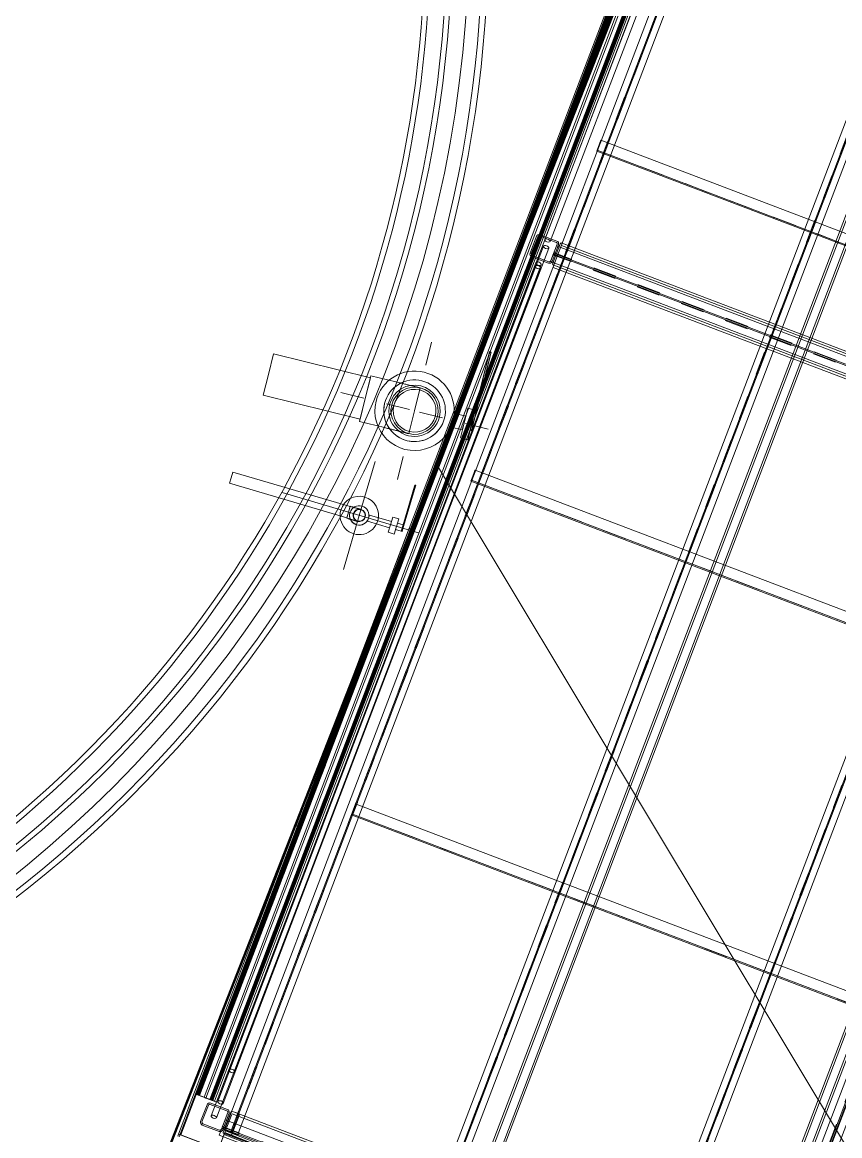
# Model space of a CAD drawing. Header units: metres. Extents: x -207 to 292, y -187 to 169.
# Drawn here: x -86.899 to -83.43, y -24.115 to -19.391 of the extents above; entities that cross this region are included whole.
import ezdxf

# ---------------------------------------------------------------- set-up
doc = ezdxf.new("R2010")
doc.units = ezdxf.units.M
for name, pattern in [('Dash', [0.006, 0.003, -0.003]), ('Elevado', [0.003969, 0.002381, -0.001587]), ('Oculto', [0.007144, 0.004763, -0.002381])]:
    doc.linetypes.add(name, pattern=pattern)
for name, color, linetype, lineweight in [('A-GLAZ', 7, 'Continuous', 9), ('A-ROOF', 7, 'Continuous', 9), ('edificios', 7, 'Continuous', 50), ('EQUIPOS PIS', 7, 'Continuous', 9), ('I-WALL', 7, 'Continuous', 9), ('P-SANR-FIXT', 7, 'Continuous', 9), ('P-SANR-FIXT-HDLN', 7, 'Dash', 9), ('S-BEAM', 7, 'Continuous', 9), ('S-COLS', 7, 'Continuous', 9)]:
    doc.layers.add(name, color=color, linetype=linetype, lineweight=lineweight)
doc.layers.add('PR10-ARQ-PL-001-Emplazamiento-C-1_dwg', color=7, linetype='Continuous', lineweight=9, true_color=0x767676)

# ---------------------------------------------------------------- blocks, each defined once
blk = doc.blocks.new('M_Tuberia Alimentación-01 - M_Tuberia Alimentación-01-2165010-PLANTA EMPLAZAMIENTO ACTUALIZADO')
at = {"layer": 'P-SANR-FIXT'}
for p, q in [((0.2154, 0.1), (0.1059, 0.1)), ((0.2154, 0), (0.2154, 0.1)), ((-0.2162, 0.0647), (-0.2485, 0.0647)), ((-0.2485, 0), (-0.2485, 0.0647)), ((-0.2162, 0.0647), (-0.2162, 0)), ((0.6388, 0.09), (0.2154, 0.09)), ((0.2154, 0), (0.2154, 0.09)), ((0.6388, 0.09), (0.6388, 0)), ((-0.2485, 0.025), (-0.2551, 0.025)), ((-0.2551, 0.025), (-0.2551, -0.0118)), ((-0.2551, 0.0196), (-0.2551, -0.2959)), ((-0.2485, 0.0196), (-0.2551, 0.0196)), ((-0.2485, -0.0118), (-0.2485, 0.025)), ((-0.2485, -0.2959), (-0.2485, 0.0196)), ((-0.2485, -0.0647), (-0.2485, 0)), ((-0.1681, 0.0296), (-0.2162, 0.0296)), ((-0.2162, 0), (-0.2162, 0.0296)), ((-0.2162, 0), (-0.2162, -0.0647)), ((-0.2162, -0.0296), (-0.2162, 0)), ((-0.1681, 0.0296), (-0.1681, 0)), ((-0.1681, 0), (-0.1681, -0.0296)), ((0.2154, -0.1), (0.2154, 0)), ((0.2154, -0.09), (0.2154, 0)), ((0.6388, 0), (0.6388, -0.09)), ((-0.2551, -0.3169), (-0.2551, -0.0118)), ((-0.2485, -0.0118), (-0.2551, -0.0118)), ((-0.2485, -0.0118), (-0.2485, -0.3169)), ((-0.2162, -0.0296), (-0.1681, -0.0296)), ((-0.2485, -0.0647), (-0.2162, -0.0647)), ((0.2154, -0.09), (0.6388, -0.09)), ((0.1059, -0.1), (0.2154, -0.1)), ((-0.2551, -0.2959), (-0.2551, -0.3201)), ((-0.2551, -0.3169), (-0.2485, -0.3169)), ((-0.2551, -0.3201), (-0.2485, -0.3201)), ((-0.2485, -0.3201), (-0.2485, -0.2959))]:
    blk.add_line(p, q, dxfattribs=at)
at = {"layer": 'P-SANR-FIXT', "flags": 128}
for points in [[(0.1059, 0.1), (0.1017, 0.1), (0.0974, 0.1), (0.0932, 0.1), (0.089, 0.1), (0.0849, 0.1), (0.0807, 0.1), (0.0766, 0.1), (0.0726, 0.1), (0.0686, 0.1), (0.0647, 0.1), (0.0608, 0.1), (0.057, 0.1), (0.0533, 0.1), (0.0496, 0.1), (0.0461, 0.1), (0.0427, 0.1), (0.0393, 0.1), (0.0361, 0.1), (0.0329, 0.1), (0.0299, 0.1), (0.027, 0.1), (0.0243, 0.1), (0.0216, 0.1), (0.0191, 0.1), (0.0168, 0.1), (0.0146, 0.1), (0.0125, 0.1), (0.0106, 0.1), (0.0088, 0.1), (0.0072, 0.1), (0.0057, 0.1), (0.0044, 0.1), (0.0033, 0.1), (0.0023, 0.1), (0.0015, 0.1), (0.0009, 0.1), (0.0004, 0.1), (0.0001, 0.1), (0, 0.1)], [(0, -0.1), (0.0001, -0.1), (0.0003, -0.1), (0.0008, -0.1), (0.0014, -0.1), (0.0021, -0.1), (0.003, -0.1), (0.0041, -0.1), (0.0054, -0.1), (0.0068, -0.1), (0.0084, -0.1), (0.0101, -0.1), (0.012, -0.1), (0.014, -0.1), (0.0162, -0.1), (0.0185, -0.1), (0.021, -0.1), (0.0236, -0.1), (0.0263, -0.1), (0.0291, -0.1), (0.0321, -0.1), (0.0352, -0.1), (0.0384, -0.1), (0.0417, -0.1), (0.0452, -0.1), (0.0487, -0.1), (0.0523, -0.1), (0.056, -0.1), (0.0598, -0.1), (0.0636, -0.1), (0.0675, -0.1), (0.0715, -0.1), (0.0755, -0.1), (0.0796, -0.1), (0.0837, -0.1), (0.0879, -0.1), (0.0921, -0.1), (0.0963, -0.1), (0.1005, -0.1), (0.1047, -0.1), (0.1059, -0.1)]]:
    blk.add_lwpolyline(points, dxfattribs=at)
at = {"layer": 'P-SANR-FIXT'}
for radius, start, end in [(0.1685, 360, 180), (0.1685, 360, 180), (0.1685, 360, 180), (0.1685, 360, 180), (0.1685, 360, 180), (0.1685, 360, 180), (0.1308, 0, 180), (0.1308, 360, 180), (0.1308, 360, 180), (0.1308, 360, 180), (0.109, 360, 180), (0.109, 360, 180), (0.109, 360, 180), (0.109, 360, 180), (0.1, 0, 180), (0.091, 0, 180), (0.091, 0, 180), (0.091, 0, 180), (0.091, 0, 180), (0.1685, 180, 360), (0.1685, 180, 360), (0.1685, 180, 360), (0.1685, 180, 360), (0.1685, 180, 360), (0.1685, 180, 360), (0.1308, 180, 0), (0.1308, 180, 360), (0.1308, 180, 360), (0.1308, 180, 360), (0.109, 180, 360), (0.109, 180, 360), (0.109, 180, 360), (0.109, 180, 360), (0.091, 180, 0), (0.091, 180, 0), (0.091, 180, 0), (0.091, 180, 0), (0.1, 180, 360)]:
    blk.add_arc((0, 0), radius, start, end, dxfattribs=at)
at = {"layer": 'P-SANR-FIXT-HDLN'}
for p, q in [((0, 0), (0, 0.301)), ((-0.3222, 0), (0, 0)), ((0.3222, 0), (0, 0)), ((0, 0), (0, -0.301))]:
    blk.add_line(p, q, dxfattribs=at)
blk = doc.blocks.new('M_Tuberia Alimentación-02 - M_Tuberia Alimentación-02-2167664-PLANTA EMPLAZAMIENTO ACTUALIZADO')
at = {"layer": 'P-SANR-FIXT'}
for p, q in [((0, 0), (0, 0.239)), ((-0.2622, 0), (0.3415, 0)), ((-0.1897, 0.0139), (-0.1934, 0.0139)), ((-0.1934, 0.0139), (-0.1934, 0)), ((-0.1934, 0.0065), (-0.1934, -0.1828)), ((-0.1897, 0.0065), (-0.1934, 0.0065)), ((-0.1897, 0), (-0.1897, 0.0139)), ((-0.165, 0.0139), (-0.1897, 0.0139)), ((-0.1897, 0.0139), (-0.1897, 0)), ((-0.1897, -0.1828), (-0.1897, 0.0065)), ((-0.1897, 0), (-0.1897, -0.0139)), ((-0.1384, 0.0338), (-0.165, 0.0338)), ((-0.165, 0), (-0.165, 0.0338)), ((-0.165, 0), (-0.165, 0.0139)), ((-0.165, -0.0139), (-0.165, 0)), ((-0.165, -0.0338), (-0.165, 0)), ((-0.1384, 0), (-0.1384, 0.0338)), ((-0.0411, 0.0139), (-0.1384, 0.0139)), ((-0.1384, 0), (-0.1384, 0.0139)), ((-0.1384, -0.0338), (-0.1384, 0)), ((-0.1384, -0.0139), (-0.1384, 0)), ((-0.0411, 0), (-0.0411, 0.0139)), ((-0.0411, -0.0139), (-0.0411, 0)), ((0, 0), (0, -0.239)), ((0.0474, 0.0264), (0.0421, 0.0264)), ((0.0474, 0), (0.0474, 0.0264)), ((0.5661, 0.025), (0.0474, 0.025)), ((0.0474, 0), (0.0474, 0.025)), ((0.0474, -0.0264), (0.0474, 0)), ((0.0474, -0.025), (0.0474, 0)), ((0.5661, 0), (0.5661, 0.025)), ((0.5661, -0.025), (0.5661, 0)), ((-0.1934, -0.186), (-0.1934, 0)), ((-0.1897, 0), (-0.1934, 0)), ((-0.1897, 0), (-0.1897, -0.186)), ((-0.1897, -0.0139), (-0.165, -0.0139)), ((-0.165, -0.0338), (-0.1384, -0.0338)), ((-0.1384, -0.0139), (-0.0411, -0.0139)), ((0.0421, -0.0264), (0.0474, -0.0264)), ((0.0474, -0.025), (0.5661, -0.025)), ((-0.1934, -0.1828), (-0.1934, -0.1905)), ((-0.1897, -0.1828), (-0.1934, -0.1828)), ((-0.1934, -0.186), (-0.1934, -0.1905)), ((-0.1897, -0.1905), (-0.1897, -0.1828)), ((-0.1897, -0.1905), (-0.1897, -0.186)), ((-0.1934, -0.1905), (-0.1897, -0.1905))]:
    blk.add_line(p, q, dxfattribs=at)
at = {"layer": 'P-SANR-FIXT', "flags": 128}
for points in [[(0.0421, 0.0264), (0.0405, 0.0264), (0.0388, 0.0264), (0.0371, 0.0264), (0.0354, 0.0264), (0.0338, 0.0264), (0.0321, 0.0264), (0.0305, 0.0264), (0.0289, 0.0264), (0.0273, 0.0264), (0.0257, 0.0264), (0.0242, 0.0264), (0.0227, 0.0264), (0.0212, 0.0264), (0.0198, 0.0264), (0.0183, 0.0264), (0.017, 0.0264), (0.0156, 0.0264), (0.0144, 0.0264), (0.0131, 0.0264), (0.0119, 0.0264), (0.0108, 0.0264), (0.0097, 0.0264), (0.0086, 0.0264), (0.0076, 0.0264), (0.0067, 0.0264), (0.0058, 0.0264), (0.005, 0.0264), (0.0042, 0.0264), (0.0035, 0.0264), (0.0029, 0.0264), (0.0023, 0.0264), (0.0018, 0.0264), (0.0013, 0.0264), (0.0009, 0.0264), (0.0006, 0.0264), (0.0004, 0.0264), (0.0002, 0.0264), (0.0001, 0.0264), (0, 0.0264)], [(0, -0.0264), (0, -0.0264), (0.0001, -0.0264), (0.0003, -0.0264), (0.0005, -0.0264), (0.0008, -0.0264), (0.0012, -0.0264), (0.0016, -0.0264), (0.0021, -0.0264), (0.0027, -0.0264), (0.0033, -0.0264), (0.004, -0.0264), (0.0048, -0.0264), (0.0056, -0.0264), (0.0064, -0.0264), (0.0074, -0.0264), (0.0083, -0.0264), (0.0094, -0.0264), (0.0105, -0.0264), (0.0116, -0.0264), (0.0128, -0.0264), (0.014, -0.0264), (0.0153, -0.0264), (0.0166, -0.0264), (0.018, -0.0264), (0.0194, -0.0264), (0.0208, -0.0264), (0.0223, -0.0264), (0.0238, -0.0264), (0.0253, -0.0264), (0.0269, -0.0264), (0.0285, -0.0264), (0.0301, -0.0264), (0.0317, -0.0264), (0.0333, -0.0264), (0.035, -0.0264), (0.0366, -0.0264), (0.0383, -0.0264), (0.04, -0.0264), (0.0417, -0.0264), (0.0421, -0.0264)]]:
    blk.add_lwpolyline(points, dxfattribs=at)
at = {"layer": 'P-SANR-FIXT'}
for radius, start, end in [(0.0814, 360, 180), (0.0814, 360, 180), (0.0814, 360, 180), (0.0814, 360, 180), (0.0814, 180, 360), (0.0814, 180, 360), (0.0814, 180, 360), (0.0814, 180, 360), (0.0411, 0, 180), (0.0411, 360, 180), (0.0411, 360, 180), (0.0411, 360, 180), (0.0411, 360, 180), (0.0411, 360, 180), (0.0411, 180, 0), (0.0411, 180, 360), (0.0411, 180, 360), (0.0411, 180, 360), (0.0411, 180, 360), (0.0411, 180, 360), (0.0264, 0, 180), (0.025, 0, 180), (0.025, 360, 180), (0.025, 180, 0), (0.025, 180, 360), (0.0264, 180, 360)]:
    blk.add_arc((0, 0), radius, start, end, dxfattribs=at)
blk = doc.blocks.new('M_Estanque-Terraza - M_Estanque-Terraza-2331352-PLANTA EMPLAZAMIENTO ACTUALIZADO')
at = {"layer": 'P-SANR-FIXT'}
for radius, start, end in [(4.9059, 180, 0), (4.8832, 180, 0), (5.1516, 223.8638, 0), (5.1516, 223.8638, 0), (5.1266, 223.8805, 0), (5.1266, 223.8805, 0), (4.9983, 223.9693, 0), (4.9755, 223.9856, 360)]:
    blk.add_arc((0, 0), radius, start, end, dxfattribs=at)
blk = doc.blocks.new('YADRAN_LASQUEMAS_ARQ_MO_002_TERRAZAS_rvt-1-PLANTA EMPLAZAMIENTO ACTUALIZADO')
at = {"layer": 'P-SANR-FIXT', "lineweight": 9}
for name, p, rotation in [('M_Estanque-Terraza - M_Estanque-Terraza-2331352-PLANTA EMPLAZAMIENTO ACTUALIZADO', (-90.0742, -19.0274), 78.04737687388051), ('M_Tuberia Alimentación-01 - M_Tuberia Alimentación-01-2165010-PLANTA EMPLAZAMIENTO ACTUALIZADO', (-85.2342, -21.0392), 166.0755877124458), ('M_Tuberia Alimentación-02 - M_Tuberia Alimentación-02-2167664-PLANTA EMPLAZAMIENTO ACTUALIZADO', (-85.4687, -21.4832), 163.5593125030789)]:
    blk.add_blockref(name, p, dxfattribs=dict(at, rotation=rotation))
blk = doc.blocks.new('FCA_N_Columna de acero - 100 x 100 mm-2088436-PLANTA EMPLAZAMIENTO ACTUALIZADO')
at = {"layer": 'S-COLS'}
for p, q in [((-0.038, 0.05), (0.038, 0.05)), ((-0.038, 0.05), (0.038, 0.05)), ((-0.05, -0.038), (-0.05, 0.038)), ((-0.05, -0.038), (-0.05, 0.038)), ((-0.044, 0.038), (-0.044, -0.038)), ((-0.044, 0.038), (-0.044, -0.038)), ((0.038, 0.044), (-0.038, 0.044)), ((0.038, 0.044), (-0.038, 0.044)), ((0.044, -0.038), (0.044, 0.038)), ((0.044, -0.038), (0.044, 0.038)), ((0.05, 0.038), (0.05, -0.038)), ((0.05, 0.038), (0.05, -0.038)), ((-0.038, -0.044), (0.038, -0.044)), ((-0.038, -0.044), (0.038, -0.044)), ((0.038, -0.05), (-0.038, -0.05)), ((0.038, -0.05), (-0.038, -0.05))]:
    blk.add_line(p, q, dxfattribs=at)
for centre, radius, start, end in [((-0.038, 0.038), 0.012, 90, 180), ((-0.038, 0.038), 0.012, 90, 180), ((0.038, 0.038), 0.012, 360, 90), ((0.038, 0.038), 0.012, 360, 90), ((-0.038, 0.038), 0.006, 90, 180), ((-0.038, 0.038), 0.006, 90, 180), ((0.038, 0.038), 0.006, 360, 90), ((0.038, 0.038), 0.006, 360, 90), ((-0.038, -0.038), 0.012, 180, 270), ((-0.038, -0.038), 0.012, 180, 270), ((-0.038, -0.038), 0.006, 180, 270), ((-0.038, -0.038), 0.006, 180, 270), ((0.038, -0.038), 0.012, 270, 360), ((0.038, -0.038), 0.006, 270, 360), ((0.038, -0.038), 0.012, 270, 360), ((0.038, -0.038), 0.006, 270, 360)]:
    blk.add_arc(centre, radius, start, end, dxfattribs=at)
blk = doc.blocks.new('MT-T estructural - MT100X6_0-2095929-PLANTA EMPLAZAMIENTO ACTUALIZADO')
at = {"layer": 'S-BEAM'}
for p, q in [((-5.9815, 0.03), (5.9815, 0.03)), ((-5.9815, 0.03), (5.9815, 0.03)), ((5.9815, 0.002), (-5.9815, 0.002)), ((-5.9815, 0.002), (5.9815, 0.002)), ((5.9815, 0.0068), (5.9815, 0.03)), ((5.9815, 0.03), (5.9815, -0.03)), ((5.9815, 0.0068), (5.9815, 0.002)), ((5.9815, -0.002), (5.9815, 0.002)), ((-5.9815, -0.002), (5.9815, -0.002)), ((-5.9815, -0.002), (5.9815, -0.002)), ((5.9815, -0.03), (-5.9815, -0.03)), ((-5.9815, -0.03), (5.9815, -0.03)), ((5.9815, -0.002), (5.9815, -0.0068)), ((5.9815, -0.03), (5.9815, -0.0068))]:
    blk.add_line(p, q, dxfattribs=at)
at = {"layer": 'S-BEAM', "linetype": 'Oculto'}
for p, q in [((5.9815, 0.0025), (-5.9815, 0.0025)), ((5.9815, -0.0025), (-5.9815, -0.0025))]:
    blk.add_line(p, q, dxfattribs=at)
blk = doc.blocks.new('UC-Perfil universal - 120x070x50UC-2123569-PLANTA EMPLAZAMIENTO ACTUALIZADO')
at = {"layer": 'S-BEAM'}
for p, q in [((-2.44, 0.035), (-2.44, -0.035)), ((-2.44, -0.035), (-2.44, 0.035)), ((-2.44, 0.035), (-2.44, 0.0075)), ((-2.44, 0.0075), (-2.44, 0.035)), ((2.439, 0.035), (-2.44, 0.035)), ((-2.44, 0.035), (2.439, 0.035)), ((-2.44, 0.035), (2.439, 0.035)), ((-2.44, 0.035), (2.439, 0.035)), ((-2.44, 0.0025), (-2.44, 0.0075)), ((-2.44, 0.0025), (-2.44, 0.0075)), ((-2.44, 0.0025), (2.439, 0.0025)), ((2.439, -0.0025), (-2.44, -0.0025)), ((-2.44, -0.0075), (-2.44, -0.0025)), ((-2.44, -0.0075), (-2.44, -0.0025)), ((-2.44, -0.035), (-2.44, -0.0075)), ((-2.44, -0.0075), (-2.44, -0.035)), ((-2.44, -0.035), (2.439, -0.035)), ((-2.44, -0.035), (2.439, -0.035)), ((-2.44, -0.035), (2.439, -0.035)), ((-2.44, -0.035), (2.439, -0.035))]:
    blk.add_line(p, q, dxfattribs=at)
at = {"layer": 'S-BEAM', "linetype": 'Oculto'}
for p, q in [((2.439, 0.00495), (-2.44, 0.00495)), ((2.439, -0.00495), (-2.44, -0.00495))]:
    blk.add_line(p, q, dxfattribs=at)
blk = doc.blocks.new('UC-Perfil universal - 120x070x50UC-2123694-PLANTA EMPLAZAMIENTO ACTUALIZADO')
at = {"layer": 'S-BEAM'}
for p, q in [((-2.4455, 0.035), (-2.4455, -0.035)), ((-2.4455, -0.035), (-2.4455, 0.035)), ((-2.4455, 0.035), (-2.4455, 0.0075)), ((-2.4455, 0.0075), (-2.4455, 0.035)), ((2.4365, 0.035), (-2.4455, 0.035)), ((-2.4455, 0.035), (2.4365, 0.035)), ((-2.4455, 0.035), (2.4365, 0.035)), ((-2.4455, 0.035), (2.4365, 0.035)), ((-2.4455, 0.0025), (-2.4455, 0.0075)), ((-2.4455, 0.0025), (-2.4455, 0.0075)), ((-2.4455, 0.0025), (2.4365, 0.0025)), ((2.4365, -0.0025), (-2.4455, -0.0025)), ((-2.4455, -0.0075), (-2.4455, -0.0025)), ((-2.4455, -0.0075), (-2.4455, -0.0025)), ((-2.4455, -0.035), (-2.4455, -0.0075)), ((-2.4455, -0.0075), (-2.4455, -0.035)), ((-2.4455, -0.035), (2.4365, -0.035)), ((-2.4455, -0.035), (2.4365, -0.035)), ((-2.4455, -0.035), (2.4365, -0.035)), ((-2.4455, -0.035), (2.4365, -0.035))]:
    blk.add_line(p, q, dxfattribs=at)
at = {"layer": 'S-BEAM', "linetype": 'Oculto'}
for p, q in [((2.4365, 0.00495), (-2.4455, 0.00495)), ((2.4365, -0.00495), (-2.4455, -0.00495))]:
    blk.add_line(p, q, dxfattribs=at)
blk = doc.blocks.new('L - Perfiles angulares de lados iguales - L 900x500x5-2128647-PLANTA EMPLAZAMIENTO ACTUALIZADO')
at = {"layer": 'S-BEAM'}
for p, q in [((-1.905, 0.006), (-1.905, 0.003)), ((-1.905, -0.044), (-1.905, 0.006)), ((1.905, 0.006), (-1.905, 0.006)), ((-1.905, 0.006), (1.905, 0.006)), ((-1.905, 0.003), (-1.905, 0.001)), ((-1.905, 0.001), (1.905, 0.001)), ((1.905, 0.001), (-1.905, 0.001)), ((-1.905, -0.0025), (-1.905, 0.001)), ((-1.905, -0.0025), (-1.905, -0.042)), ((-1.905, -0.042), (-1.905, -0.044)), ((1.905, -0.044), (-1.905, -0.044)), ((-1.905, -0.044), (1.905, -0.044))]:
    blk.add_line(p, q, dxfattribs=at)
at = {"layer": 'S-BEAM', "linetype": 'Oculto'}
blk.add_line((-1.905, 0.001), (1.905, 0.001), dxfattribs=at)
blk = doc.blocks.new('L - Perfiles angulares de lados iguales - L 900x500x5-2129271-PLANTA EMPLAZAMIENTO ACTUALIZADO')
at = {"layer": 'S-BEAM'}
for p, q in [((-1.94, 0.006), (-1.94, 0.003)), ((-1.94, -0.044), (-1.94, 0.006)), ((1.94, 0.006), (-1.94, 0.006)), ((-1.94, 0.006), (1.94, 0.006)), ((-1.94, 0.003), (-1.94, 0.001)), ((-1.94, 0.001), (1.94, 0.001)), ((1.94, 0.001), (-1.94, 0.001)), ((-1.94, -0.0025), (-1.94, 0.001)), ((-1.94, -0.0025), (-1.94, -0.042)), ((-1.94, -0.042), (-1.94, -0.044)), ((1.94, -0.044), (-1.94, -0.044)), ((-1.94, -0.044), (1.94, -0.044))]:
    blk.add_line(p, q, dxfattribs=at)
at = {"layer": 'S-BEAM', "linetype": 'Oculto'}
blk.add_line((-1.94, 0.001), (1.94, 0.001), dxfattribs=at)
blk = doc.blocks.new('L - Perfiles angulares de lados iguales - L 900x500x5-2129652-PLANTA EMPLAZAMIENTO ACTUALIZADO')
at = {"layer": 'S-BEAM'}
for p, q in [((-2.4225, 0.006), (-2.4225, 0.003)), ((-2.4225, -0.044), (-2.4225, 0.006)), ((2.4225, 0.006), (-2.4225, 0.006)), ((-2.4225, 0.006), (2.4225, 0.006)), ((-2.4225, 0.003), (-2.4225, 0.001)), ((-2.4225, 0.001), (2.4225, 0.001)), ((2.4225, 0.001), (-2.4225, 0.001)), ((-2.4225, -0.0025), (-2.4225, 0.001)), ((-2.4225, -0.0025), (-2.4225, -0.042)), ((-2.4225, -0.042), (-2.4225, -0.044)), ((2.4225, -0.044), (-2.4225, -0.044)), ((-2.4225, -0.044), (2.4225, -0.044))]:
    blk.add_line(p, q, dxfattribs=at)
at = {"layer": 'S-BEAM', "linetype": 'Oculto'}
blk.add_line((-2.4225, 0.001), (2.4225, 0.001), dxfattribs=at)
blk = doc.blocks.new('SQR - Barras cuadradas con bordes redondeados - SQR 100x100-2138660-PLANTA EMPLAZAMIENTO ACTUALIZADO')
at = {"layer": 'S-BEAM'}
for p, q in [((2.444, 0.05), (-2.397, 0.05)), ((-2.397, 0.05), (-2.397, 0.0436)), ((-2.397, 0.05), (-2.397, 0.0436)), ((-2.397, -0.0436), (-2.397, 0.0436)), ((-2.397, 0.0436), (-2.397, -0.0436)), ((-2.397, -0.0436), (-2.397, -0.05)), ((-2.397, -0.0436), (-2.397, -0.05))]:
    blk.add_line(p, q, dxfattribs=at)
blk = doc.blocks.new('SQR - Barras cuadradas con bordes redondeados - SQR 100x100-2139713-PLANTA EMPLAZAMIENTO ACTUALIZADO')
at = {"layer": 'S-BEAM'}
for p, q in [((-31.481, -45.6236), (-31.4483, -45.5428)), ((-31.4136, -45.5569), (-31.4463, -45.6377)), ((-29.2824, -46.4132), (-31.4437, -45.5378)), ((-31.4437, -45.5378), (-31.4134, -45.55)), ((-31.4812, -45.6304), (-29.3199, -46.5059)), ((-31.4509, -45.6427), (-31.4812, -45.6304)), ((-29.287, -46.4182), (-29.3197, -46.499)), ((-29.285, -46.5131), (-29.2523, -46.4323)), ((-29.2521, -46.4254), (-29.2824, -46.4132)), ((-29.3199, -46.5059), (-29.2896, -46.5181))]:
    blk.add_line(p, q, dxfattribs=at)
for centre, start_param, end_param in [((-31.4461, -45.5437), 0, 1.570796), ((-31.4158, -45.556), 4.712389, 6.283185), ((-31.4788, -45.6245), 1.570796, 3.141593), ((-31.4485, -45.6368), 3.141593, 4.712389), ((-29.2848, -46.4191), 0, 1.570796), ((-29.2545, -46.4314), 4.712389, 6.283185), ((-29.3175, -46.4999), 1.570796, 3.141593), ((-29.2872, -46.5122), 3.141593, 4.712389)]:
    blk.add_ellipse(centre, major_axis=(0.0024, 0.00593), ratio=0.374607, start_param=start_param, end_param=end_param, dxfattribs=at)
blk = doc.blocks.new('SQR - Barras cuadradas con bordes redondeados - SQR 100x100-2139853-PLANTA EMPLAZAMIENTO ACTUALIZADO')
at = {"layer": 'S-BEAM'}
for p, q in [((2.442, 0.05), (-2.402, 0.05)), ((-2.402, 0.05), (-2.402, 0.0436)), ((-2.402, 0.05), (-2.402, 0.0436)), ((-2.402, -0.0436), (-2.402, 0.0436)), ((-2.402, 0.0436), (-2.402, -0.0436)), ((-2.402, -0.0436), (-2.402, -0.05)), ((-2.402, -0.0436), (-2.402, -0.05)), ((-2.402, -0.05), (2.442, -0.05))]:
    blk.add_line(p, q, dxfattribs=at)
blk = doc.blocks.new('SQR - Barras cuadradas con bordes redondeados - SQR 100x100-2139854-PLANTA EMPLAZAMIENTO ACTUALIZADO')
at = {"layer": 'S-BEAM'}
for p, q in [((-30.0062, -41.9701), (-29.9735, -41.8892)), ((-27.8032, -42.7614), (-29.9688, -41.8842)), ((-29.9688, -41.8842), (-29.9386, -41.8965)), ((-29.9387, -41.9033), (-29.9715, -41.9841)), ((-30.0064, -41.9769), (-27.8408, -42.854)), ((-29.9761, -41.9891), (-30.0064, -41.9769)), ((-27.8079, -42.7664), (-27.8406, -42.8472)), ((-27.8059, -42.8613), (-27.7731, -42.7805)), ((-27.773, -42.7736), (-27.8032, -42.7614)), ((-27.8408, -42.854), (-27.8105, -42.8663))]:
    blk.add_line(p, q, dxfattribs=at)
for centre, start_param, end_param in [((-29.9712, -41.8901), 0, 1.570796), ((-29.941, -41.9024), 4.712389, 6.283185), ((-30.004, -41.971), 1.570796, 3.141593), ((-29.9737, -41.9832), 3.141593, 4.712389), ((-27.8056, -42.7673), 0, 1.570796), ((-27.7754, -42.7796), 4.712389, 6.283185), ((-27.8384, -42.8481), 1.570796, 3.141593), ((-27.8081, -42.8604), 3.141593, 4.712389)]:
    blk.add_ellipse(centre, major_axis=(0.0024, 0.00593), ratio=0.374607, start_param=start_param, end_param=end_param, dxfattribs=at)
blk = doc.blocks.new('Ventana-Hueco cuadrado - 1350 x 0900mm-2142439-PLANTA EMPLAZAMIENTO ACTUALIZADO')
at = {"layer": 'A-GLAZ'}
for p, q in [((-0.6832, -0.005), (-0.6832, 0.005)), ((0.6668, 0.005), (0.6668, -0.005))]:
    blk.add_line(p, q, dxfattribs=at)
at = {"layer": 'A-GLAZ', "linetype": 'Elevado'}
for p, q in [((-0.6832, 0.005), (0.6668, 0.005)), ((0.6668, -0.005), (-0.6832, -0.005))]:
    blk.add_line(p, q, dxfattribs=at)
blk = doc.blocks.new('Barras redondas - RB 24-2158132-PLANTA EMPLAZAMIENTO ACTUALIZADO')
at = {"layer": 'S-BEAM'}
for p, q in [((-28.551, -38.2096), (-30.0385, -41.8687)), ((-30.0163, -41.8778), (-28.5288, -38.2186))]:
    blk.add_line(p, q, dxfattribs=at)
for centre, start_param, end_param in [((-28.5399, -38.2141), 0, 3.141593), ((-28.5399, -38.2141), 3.141593, 6.283185), ((-30.0274, -41.8732), 0, 3.141593), ((-30.0274, -41.8732), 3.141593, 6.283185)]:
    blk.add_ellipse(centre, major_axis=(-0.0111, 0.0045), ratio=0.484809, start_param=start_param, end_param=end_param, dxfattribs=at)
blk = doc.blocks.new('Barras redondas - RB 24-V93-PLANTA EMPLAZAMIENTO ACTUALIZADO')
at = {"layer": 'S-BEAM'}
for p, q in [((-28.551, -38.2096), (-30.0385, -41.8687)), ((-30.0163, -41.8778), (-28.5288, -38.2186))]:
    blk.add_line(p, q, dxfattribs=at)
for centre, start_param, end_param in [((-28.5399, -38.2141), 0, 3.141593), ((-28.5399, -38.2141), 3.141593, 6.283185), ((-30.0274, -41.8732), 0, 3.141593), ((-30.0274, -41.8732), 3.141593, 6.283185)]:
    blk.add_ellipse(centre, major_axis=(-0.0111, 0.0045), ratio=0.484809, start_param=start_param, end_param=end_param, dxfattribs=at)
blk = doc.blocks.new('HSS-Sección estructural hueca - HSS40_0X70_0X9_5-2168687-PLANTA EMPLAZAMIENTO ACTUALIZADO')
at = {"layer": 'S-BEAM'}
for p, q in [((5.882, 0.035), (-5.882, 0.035)), ((-5.882, 0.035), (-5.882, 0.0172)), ((-5.882, 0.035), (-5.882, 0.0172)), ((5.882, 0.0261), (-5.882, 0.0261)), ((-5.882, 0.0172), (-5.882, 0.0261)), ((-5.882, 0.0172), (-5.882, 0.0261)), ((-5.882, 0.0172), (-5.882, -0.0172)), ((-5.882, -0.0172), (-5.882, 0.0172)), ((-5.882, -0.0172), (-5.882, 0.0172)), ((-5.882, 0.0172), (-5.882, -0.0172)), ((-5.882, -0.0172), (-5.882, -0.035)), ((-5.882, -0.0172), (-5.882, -0.035)), ((-5.882, -0.0261), (-5.882, -0.0172)), ((-5.882, -0.0261), (-5.882, -0.0172)), ((-5.882, -0.0261), (5.882, -0.0261)), ((-5.882, -0.035), (5.882, -0.035))]:
    blk.add_line(p, q, dxfattribs=at)
at = {"layer": 'S-BEAM', "linetype": 'Oculto'}
for p, q in [((5.882, 0.0261), (-5.882, 0.0261)), ((5.882, -0.0261), (-5.882, -0.0261))]:
    blk.add_line(p, q, dxfattribs=at)
blk = doc.blocks.new('HSS-Sección estructural hueca - HSS40_0X70_0X9_5-2168688-PLANTA EMPLAZAMIENTO ACTUALIZADO')
at = {"layer": 'S-BEAM'}
for p, q in [((5.857, 0.035), (-5.907, 0.035)), ((-5.907, 0.035), (-5.907, 0.0172)), ((-5.907, 0.035), (-5.907, 0.0172)), ((5.857, 0.0261), (-5.907, 0.0261)), ((-5.907, 0.0172), (-5.907, 0.0261)), ((-5.907, 0.0172), (-5.907, 0.0261)), ((-5.907, 0.0172), (-5.907, -0.0172)), ((-5.907, -0.0172), (-5.907, 0.0172)), ((-5.907, -0.0172), (-5.907, 0.0172)), ((-5.907, 0.0172), (-5.907, -0.0172)), ((-5.907, -0.0172), (-5.907, -0.035)), ((-5.907, -0.0172), (-5.907, -0.035)), ((-5.907, -0.0261), (-5.907, -0.0172)), ((-5.907, -0.0261), (-5.907, -0.0172)), ((-5.907, -0.0261), (5.857, -0.0261)), ((-5.907, -0.035), (5.857, -0.035))]:
    blk.add_line(p, q, dxfattribs=at)
at = {"layer": 'S-BEAM', "linetype": 'Oculto'}
for p, q in [((5.857, 0.0261), (-5.907, 0.0261)), ((5.857, -0.0261), (-5.907, -0.0261))]:
    blk.add_line(p, q, dxfattribs=at)
blk = doc.blocks.new('HSS-Sección estructural hueca - HSS40_0X70_0X9_5-2168689-PLANTA EMPLAZAMIENTO ACTUALIZADO')
at = {"layer": 'S-BEAM'}
for p, q in [((5.866, 0.035), (-5.897, 0.035)), ((5.866, 0.0261), (-5.897, 0.0261)), ((5.866, 0.0172), (5.866, 0.035)), ((5.866, 0.0172), (5.866, 0.035)), ((5.866, 0.0261), (5.866, 0.0172)), ((5.866, 0.0261), (5.866, 0.0172)), ((5.866, 0.0172), (5.866, -0.0172)), ((5.866, -0.0172), (5.866, 0.0172)), ((5.866, -0.0172), (5.866, 0.0172)), ((5.866, 0.0172), (5.866, -0.0172)), ((-5.897, -0.0261), (5.866, -0.0261)), ((-5.897, -0.035), (5.866, -0.035)), ((5.866, -0.035), (5.866, -0.0172)), ((5.866, -0.035), (5.866, -0.0172)), ((5.866, -0.0172), (5.866, -0.0261)), ((5.866, -0.0172), (5.866, -0.0261))]:
    blk.add_line(p, q, dxfattribs=at)
at = {"layer": 'S-BEAM', "linetype": 'Oculto'}
for p, q in [((5.866, 0.0261), (-5.897, 0.0261)), ((5.866, -0.0261), (-5.897, -0.0261))]:
    blk.add_line(p, q, dxfattribs=at)
blk = doc.blocks.new('HSS-Sección estructural hueca - HSS40_0X70_0X9_5-2168690-PLANTA EMPLAZAMIENTO ACTUALIZADO')
at = {"layer": 'S-BEAM'}
for p, q in [((-81.9744, -12.9446), (-86.1608, -23.9386)), ((-81.9661, -12.9478), (-86.1524, -23.9417)), ((-86.1034, -23.9604), (-81.9171, -12.9665)), ((-86.0951, -23.9636), (-81.9088, -12.9696)), ((-86.1608, -23.9386), (-86.147, -23.9438)), ((-86.1605, -23.9387), (-86.1598, -23.9389)), ((-86.1598, -23.9389), (-86.1405, -23.9463)), ((-86.1456, -23.9444), (-86.1524, -23.9417)), ((-86.1516, -23.9421), (-86.1523, -23.9418)), ((-86.142, -23.9457), (-86.1516, -23.9421)), ((-86.1154, -23.9559), (-86.147, -23.9438)), ((-86.1456, -23.9444), (-86.1139, -23.9564)), ((-86.1103, -23.9578), (-86.142, -23.9457)), ((-86.1405, -23.9463), (-86.1089, -23.9583)), ((-86.1154, -23.9559), (-86.0961, -23.9632)), ((-86.1043, -23.9601), (-86.1139, -23.9564)), ((-86.1034, -23.9604), (-86.1103, -23.9578)), ((-86.1089, -23.9583), (-86.0951, -23.9636)), ((-86.1043, -23.9601), (-86.1036, -23.9604)), ((-86.0954, -23.9635), (-86.0961, -23.9632))]:
    blk.add_line(p, q, dxfattribs=at)
blk = doc.blocks.new('HSS-Sección estructural hueca - HSS40_0X70_0X9_5-2161936-PLANTA EMPLAZAMIENTO ACTUALIZADO')
at = {"layer": 'S-BEAM'}
for p, q in [((-27.1439, -34.5732), (-31.5604, -45.4767)), ((-27.1357, -34.5765), (-31.5522, -45.48)), ((-31.5162, -45.4946), (-27.0997, -34.5911)), ((-31.5079, -45.4979), (-27.0915, -34.5944)), ((-31.5604, -45.4767), (-31.5522, -45.48)), ((-31.5582, -45.4776), (-31.5422, -45.484)), ((-31.5486, -45.4815), (-31.5522, -45.48)), ((-31.548, -45.4817), (-31.5522, -45.48)), ((-31.5351, -45.4869), (-31.551, -45.4805)), ((-31.5486, -45.4815), (-31.5261, -45.4906)), ((-31.548, -45.4817), (-31.5445, -45.4831)), ((-31.5332, -45.4877), (-31.5445, -45.4831)), ((-31.5422, -45.484), (-31.5197, -45.4932)), ((-31.5238, -45.4915), (-31.5351, -45.4869)), ((-31.5332, -45.4877), (-31.5173, -45.4941)), ((-31.5101, -45.497), (-31.5261, -45.4906)), ((-31.5203, -45.4929), (-31.5238, -45.4915)), ((-31.5162, -45.4946), (-31.5203, -45.4929)), ((-31.5197, -45.4932), (-31.5162, -45.4946)), ((-31.5162, -45.4946), (-31.5079, -45.4979))]:
    blk.add_line(p, q, dxfattribs=at)
blk = doc.blocks.new('HSS-Sección estructural hueca - HSS40_0X70_0X9_5-2161962-PLANTA EMPLAZAMIENTO ACTUALIZADO')
at = {"layer": 'S-BEAM'}
for p, q in [((-25.9723, -34.9107), (-30.4924, -46.07)), ((-25.964, -34.914), (-30.4841, -46.0733)), ((-30.4529, -46.086), (-25.9328, -34.9266)), ((-30.4446, -46.0893), (-25.9245, -34.93))]:
    blk.add_line(p, q, dxfattribs=at)
blk = doc.blocks.new('HSS-Sección estructural hueca - HSS40_0X70_0X9_5-2168691-PLANTA EMPLAZAMIENTO ACTUALIZADO')
at = {"layer": 'S-BEAM'}
for p, q in [((-79.6121, -13.6935), (-83.8991, -24.9519)), ((-79.6038, -13.6967), (-83.8908, -24.9551)), ((-83.8593, -24.9671), (-79.5723, -13.7087)), ((-83.851, -24.9702), (-79.564, -13.7118))]:
    blk.add_line(p, q, dxfattribs=at)
blk = doc.blocks.new('Barras redondas - RB 24-2162412-PLANTA EMPLAZAMIENTO ACTUALIZADO')
at = {"layer": 'S-BEAM'}
for p, q in [((-30.0813, -41.9812), (-31.5021, -45.4955)), ((-31.4799, -45.5045), (-30.0591, -41.9902))]:
    blk.add_line(p, q, dxfattribs=at)
for centre, start_param, end_param in [((-30.0702, -41.9857), 0, 3.141593), ((-30.0702, -41.9857), 3.141593, 6.283185), ((-31.491, -45.5), 0, 3.141593), ((-31.491, -45.5), 3.141593, 6.283185)]:
    blk.add_ellipse(centre, major_axis=(-0.0111, 0.0045), ratio=0.544639, start_param=start_param, end_param=end_param, dxfattribs=at)
blk = doc.blocks.new('Barras redondas - RB 24-2162431-PLANTA EMPLAZAMIENTO ACTUALIZADO')
at = {"layer": 'S-BEAM'}
for p, q in [((-30.0781, -41.9665), (-31.4511, -45.3629)), ((-31.4288, -45.3719), (-30.0558, -41.9755))]:
    blk.add_line(p, q, dxfattribs=at)
for centre, start_param, end_param in [((-30.067, -41.971), 0, 3.141593), ((-30.067, -41.971), 3.141593, 6.283185), ((-31.44, -45.3674), 0, 3.141593), ((-31.44, -45.3674), 3.141593, 6.283185)]:
    blk.add_ellipse(centre, major_axis=(-0.0111, 0.0045), ratio=0.559193, start_param=start_param, end_param=end_param, dxfattribs=at)
blk = doc.blocks.new('UC-Perfil universal - 120x070x50UC-2162488-PLANTA EMPLAZAMIENTO ACTUALIZADO')
at = {"layer": 'S-BEAM'}
for p, q in [((-3.01, 0.035), (-3.01, -0.035)), ((-3.01, -0.035), (-3.01, 0.035)), ((-3.01, 0.035), (-3.01, 0.0075)), ((-3.01, 0.0075), (-3.01, 0.035)), ((3.01, 0.035), (-3.01, 0.035)), ((-3.01, 0.035), (3.01, 0.035)), ((-3.01, 0.035), (3.01, 0.035)), ((-3.01, 0.035), (3.01, 0.035)), ((-3.01, 0.0025), (-3.01, 0.0075)), ((-3.01, 0.0025), (-3.01, 0.0075)), ((-3.01, 0.0025), (3.01, 0.0025)), ((3.01, 0.035), (3.01, 0.0075)), ((3.01, 0.0075), (3.01, 0.035)), ((3.01, 0.035), (3.01, -0.035)), ((3.01, -0.035), (3.01, 0.035)), ((3.01, 0.0075), (3.01, 0.0025)), ((3.01, 0.0075), (3.01, 0.0025)), ((3.01, -0.0025), (-3.01, -0.0025)), ((-3.01, -0.0075), (-3.01, -0.0025)), ((-3.01, -0.0075), (-3.01, -0.0025)), ((-3.01, -0.035), (-3.01, -0.0075)), ((-3.01, -0.0075), (-3.01, -0.035)), ((-3.01, -0.035), (3.01, -0.035)), ((-3.01, -0.035), (3.01, -0.035)), ((-3.01, -0.035), (3.01, -0.035)), ((-3.01, -0.035), (3.01, -0.035)), ((3.01, -0.0025), (3.01, -0.0075)), ((3.01, -0.0025), (3.01, -0.0075)), ((3.01, -0.035), (3.01, -0.0075)), ((3.01, -0.0075), (3.01, -0.035))]:
    blk.add_line(p, q, dxfattribs=at)
at = {"layer": 'S-BEAM', "linetype": 'Oculto'}
for p, q in [((3.01, 0.00495), (-3.01, 0.00495)), ((3.01, -0.00495), (-3.01, -0.00495))]:
    blk.add_line(p, q, dxfattribs=at)
blk = doc.blocks.new('HSS-Sección estructural hueca - HSS40_0X70_0X9_5-2168695-PLANTA EMPLAZAMIENTO ACTUALIZADO')
at = {"layer": 'S-BEAM'}
for p, q in [((0.6715, 0.035), (-0.6715, 0.035)), ((-0.6715, 0.035), (-0.6715, 0.0172)), ((-0.6715, 0.035), (-0.6715, 0.0172)), ((0.6715, 0.0261), (-0.6715, 0.0261)), ((-0.6715, 0.0172), (-0.6715, 0.0261)), ((-0.6715, 0.0172), (-0.6715, 0.0261)), ((-0.6715, 0.0172), (-0.6715, -0.0172)), ((-0.6715, -0.0172), (-0.6715, 0.0172)), ((-0.6715, -0.0172), (-0.6715, 0.0172)), ((-0.6715, 0.0172), (-0.6715, -0.0172)), ((0.6715, 0.0172), (0.6715, 0.035)), ((0.6715, 0.0172), (0.6715, 0.035)), ((0.6715, 0.0261), (0.6715, 0.0172)), ((0.6715, 0.0261), (0.6715, 0.0172)), ((0.6715, 0.0172), (0.6715, -0.0172)), ((0.6715, -0.0172), (0.6715, 0.0172)), ((0.6715, -0.0172), (0.6715, 0.0172)), ((0.6715, 0.0172), (0.6715, -0.0172)), ((-0.6715, -0.0172), (-0.6715, -0.035)), ((-0.6715, -0.0172), (-0.6715, -0.035)), ((-0.6715, -0.0261), (-0.6715, -0.0172)), ((-0.6715, -0.0261), (-0.6715, -0.0172)), ((-0.6715, -0.0261), (0.6715, -0.0261)), ((-0.6715, -0.035), (0.6715, -0.035)), ((0.6715, -0.035), (0.6715, -0.0172)), ((0.6715, -0.035), (0.6715, -0.0172)), ((0.6715, -0.0172), (0.6715, -0.0261)), ((0.6715, -0.0172), (0.6715, -0.0261))]:
    blk.add_line(p, q, dxfattribs=at)
at = {"layer": 'S-BEAM', "linetype": 'Oculto'}
for p, q in [((0.6715, 0.0261), (-0.6715, 0.0261)), ((0.6715, -0.0261), (-0.6715, -0.0261))]:
    blk.add_line(p, q, dxfattribs=at)
blk = doc.blocks.new('HSS-Sección estructural hueca - HSS40_0X70_0X9_5-2168696-PLANTA EMPLAZAMIENTO ACTUALIZADO')
at = {"layer": 'S-BEAM'}
for p, q in [((0.6715, 0.035), (-0.6715, 0.035)), ((-0.6715, 0.035), (-0.6715, 0.0172)), ((-0.6715, 0.035), (-0.6715, 0.0172)), ((0.6715, 0.0261), (-0.6715, 0.0261)), ((-0.6715, 0.0172), (-0.6715, 0.0261)), ((-0.6715, 0.0172), (-0.6715, 0.0261)), ((-0.6715, 0.0172), (-0.6715, -0.0172)), ((-0.6715, -0.0172), (-0.6715, 0.0172)), ((-0.6715, -0.0172), (-0.6715, 0.0172)), ((-0.6715, 0.0172), (-0.6715, -0.0172)), ((0.6715, 0.0172), (0.6715, 0.035)), ((0.6715, 0.0172), (0.6715, 0.035)), ((0.6715, 0.0261), (0.6715, 0.0172)), ((0.6715, 0.0261), (0.6715, 0.0172)), ((0.6715, 0.0172), (0.6715, -0.0172)), ((0.6715, -0.0172), (0.6715, 0.0172)), ((0.6715, -0.0172), (0.6715, 0.0172)), ((0.6715, 0.0172), (0.6715, -0.0172)), ((-0.6715, -0.0172), (-0.6715, -0.035)), ((-0.6715, -0.0172), (-0.6715, -0.035)), ((-0.6715, -0.0261), (-0.6715, -0.0172)), ((-0.6715, -0.0261), (-0.6715, -0.0172)), ((-0.6715, -0.0261), (0.6715, -0.0261)), ((-0.6715, -0.035), (0.6715, -0.035)), ((0.6715, -0.035), (0.6715, -0.0172)), ((0.6715, -0.035), (0.6715, -0.0172)), ((0.6715, -0.0172), (0.6715, -0.0261)), ((0.6715, -0.0172), (0.6715, -0.0261))]:
    blk.add_line(p, q, dxfattribs=at)
at = {"layer": 'S-BEAM', "linetype": 'Oculto'}
for p, q in [((0.6715, 0.0261), (-0.6715, 0.0261)), ((0.6715, -0.0261), (-0.6715, -0.0261))]:
    blk.add_line(p, q, dxfattribs=at)
blk = doc.blocks.new('HSS-Sección estructural hueca - HSS40_0X70_0X9_5-2168697-PLANTA EMPLAZAMIENTO ACTUALIZADO')
at = {"layer": 'S-BEAM'}
for p, q in [((0.6715, 0.035), (-0.6715, 0.035)), ((-0.6715, 0.035), (-0.6715, 0.0172)), ((-0.6715, 0.035), (-0.6715, 0.0172)), ((0.6715, 0.0261), (-0.6715, 0.0261)), ((-0.6715, 0.0172), (-0.6715, 0.0261)), ((-0.6715, 0.0172), (-0.6715, 0.0261)), ((-0.6715, 0.0172), (-0.6715, -0.0172)), ((-0.6715, -0.0172), (-0.6715, 0.0172)), ((-0.6715, -0.0172), (-0.6715, 0.0172)), ((-0.6715, 0.0172), (-0.6715, -0.0172)), ((0.6715, 0.0172), (0.6715, 0.035)), ((0.6715, 0.0172), (0.6715, 0.035)), ((0.6715, 0.0261), (0.6715, 0.0172)), ((0.6715, 0.0261), (0.6715, 0.0172)), ((0.6715, 0.0172), (0.6715, -0.0172)), ((0.6715, -0.0172), (0.6715, 0.0172)), ((0.6715, -0.0172), (0.6715, 0.0172)), ((0.6715, 0.0172), (0.6715, -0.0172)), ((-0.6715, -0.0172), (-0.6715, -0.035)), ((-0.6715, -0.0172), (-0.6715, -0.035)), ((-0.6715, -0.0261), (-0.6715, -0.0172)), ((-0.6715, -0.0261), (-0.6715, -0.0172)), ((-0.6715, -0.0261), (0.6715, -0.0261)), ((-0.6715, -0.035), (0.6715, -0.035)), ((0.6715, -0.035), (0.6715, -0.0172)), ((0.6715, -0.035), (0.6715, -0.0172)), ((0.6715, -0.0172), (0.6715, -0.0261)), ((0.6715, -0.0172), (0.6715, -0.0261))]:
    blk.add_line(p, q, dxfattribs=at)
at = {"layer": 'S-BEAM', "linetype": 'Oculto'}
for p, q in [((0.6715, 0.0261), (-0.6715, 0.0261)), ((0.6715, -0.0261), (-0.6715, -0.0261))]:
    blk.add_line(p, q, dxfattribs=at)
blk = doc.blocks.new('YADRAN_LASQUEMAS_ARQ_MO_008_EEMM 100-200_rvt-1-PLANTA EMPLAZAMIENTO ACTUALIZADO')
at = {"layer": 'A-ROOF'}
for p, q in [((-81.914, -12.7746), (-86.2336, -24.1189)), ((-86.2336, -24.1189), (-81.914, -12.7746)), ((-83.8052, -25.0436), (-79.4855, -13.6993)), ((-83.8052, -25.0436), (-79.4855, -13.6993))]:
    blk.add_line(p, q, dxfattribs=at)
at = {"layer": 'I-WALL'}
for p, q in [((-81.9172, -12.768), (-86.2351, -24.1077)), ((-86.2351, -24.1077), (-81.9172, -12.768)), ((-81.9079, -12.7716), (-86.2258, -24.1112)), ((-86.2258, -24.1112), (-81.9115, -12.7809)), ((-85.7369, -22.7993), (-85.2565, -21.5377)), ((-85.2565, -21.5377), (-85.7369, -22.7993)), ((-85.2472, -21.5412), (-85.2565, -21.5377)), ((-85.2472, -21.5412), (-85.2565, -21.5377)), ((-85.7276, -22.8029), (-85.2472, -21.5412)), ((-85.2472, -21.5412), (-85.7276, -22.8029)), ((-85.7369, -22.7993), (-85.7276, -22.8029)), ((-85.7276, -22.8029), (-85.7369, -22.7993)), ((-86.2351, -24.1077), (-86.2387, -24.117)), ((-86.2387, -24.117), (-86.2351, -24.1077)), ((-86.2351, -24.1077), (-83.8016, -25.0343)), ((-86.2351, -24.1077), (-86.2258, -24.1112)), ((-84.7001, -24.6922), (-86.2258, -24.1112))]:
    blk.add_line(p, q, dxfattribs=at)
at = {"layer": 'A-GLAZ', "lineweight": 9, "rotation": 69.15443287793236}
blk.add_blockref('Ventana-Hueco cuadrado - 1350 x 0900mm-2142439-PLANTA EMPLAZAMIENTO ACTUALIZADO', (-85.4891, -22.1626), dxfattribs=at)
at = {"layer": 'S-BEAM', "lineweight": 9, "extrusion": (0, 0, -1)}
for name, p, rotation in [('MT-T estructural - MT100X6_0-2095929-PLANTA EMPLAZAMIENTO ACTUALIZADO', (83.8844, -18.5121), 290.8455671220682), ('MT-T estructural - MT100X6_0-2095929-PLANTA EMPLAZAMIENTO ACTUALIZADO', (83.0057, -18.8462), 290.8455671220682), ('MT-T estructural - MT100X6_0-2095929-PLANTA EMPLAZAMIENTO ACTUALIZADO', (82.1086, -19.1878), 290.8455671220682), ('L - Perfiles angulares de lados iguales - L 900x500x5-2129652-PLANTA EMPLAZAMIENTO ACTUALIZADO', (82.195, -20.7943), 200.8455671220684), ('L - Perfiles angulares de lados iguales - L 900x500x5-2129271-PLANTA EMPLAZAMIENTO ACTUALIZADO', (83.1797, -22.0224), 200.8455671220684), ('L - Perfiles angulares de lados iguales - L 900x500x5-2128647-PLANTA EMPLAZAMIENTO ACTUALIZADO', (83.7166, -23.4273), 200.8455671220683)]:
    blk.add_blockref(name, p, dxfattribs=dict(at, rotation=rotation))
at = {"layer": 'S-BEAM', "lineweight": 9}
for name, p, rotation in [('HSS-Sección estructural hueca - HSS40_0X70_0X9_5-2161936-PLANTA EMPLAZAMIENTO ACTUALIZADO', (-55.5299, 22.1785), 1.204432877931757), ('HSS-Sección estructural hueca - HSS40_0X70_0X9_5-2168688-PLANTA EMPLAZAMIENTO ACTUALIZADO', (-84.0248, -18.4312), 69.15398606550465), ('HSS-Sección estructural hueca - HSS40_0X70_0X9_5-2168687-PLANTA EMPLAZAMIENTO ACTUALIZADO', (-84.0313, -18.4554), 69.15398606550465), ('HSS-Sección estructural hueca - HSS40_0X70_0X9_5-2168689-PLANTA EMPLAZAMIENTO ACTUALIZADO', (-84.0346, -18.471), 249.1539860655046), ('HSS-Sección estructural hueca - HSS40_0X70_0X9_5-2161962-PLANTA EMPLAZAMIENTO ACTUALIZADO', (-55.5299, 22.1785), 1.204432877931757), ('Barras redondas - RB 24-V93-PLANTA EMPLAZAMIENTO ACTUALIZADO', (-55.5299, 22.1785), 1.20443287793206), ('Barras redondas - RB 24-2158132-PLANTA EMPLAZAMIENTO ACTUALIZADO', (-55.5299, 22.1785), 1.20443287793206), ('SQR - Barras cuadradas con bordes redondeados - SQR 100x100-2139854-PLANTA EMPLAZAMIENTO ACTUALIZADO', (-55.5299, 22.1785), 1.20443287793206), ('Barras redondas - RB 24-V93-PLANTA EMPLAZAMIENTO ACTUALIZADO', (-56.9456, 18.4608), 1.20443287793206), ('Barras redondas - RB 24-2158132-PLANTA EMPLAZAMIENTO ACTUALIZADO', (-56.9456, 18.4608), 1.20443287793206), ('UC-Perfil universal - 120x070x50UC-2123694-PLANTA EMPLAZAMIENTO ACTUALIZADO', (-82.3596, -21.2428), 339.1544328779316), ('SQR - Barras cuadradas con bordes redondeados - SQR 100x100-2139853-PLANTA EMPLAZAMIENTO ACTUALIZADO', (-82.384, -21.2388), 339.1544328779317), ('Barras redondas - RB 24-2162412-PLANTA EMPLAZAMIENTO ACTUALIZADO', (-55.5299, 22.1785), 1.20443287793206), ('Barras redondas - RB 24-2162431-PLANTA EMPLAZAMIENTO ACTUALIZADO', (-55.5299, 22.1785), 1.20443287793206), ('UC-Perfil universal - 120x070x50UC-2162488-PLANTA EMPLAZAMIENTO ACTUALIZADO', (-83.372, -23.8902), 69.15398606550464), ('SQR - Barras cuadradas con bordes redondeados - SQR 100x100-2139713-PLANTA EMPLAZAMIENTO ACTUALIZADO', (-55.5299, 22.1785), 1.20443287793206), ('SQR - Barras cuadradas con bordes redondeados - SQR 100x100-2138660-PLANTA EMPLAZAMIENTO ACTUALIZADO', (-83.7861, -24.9209), 339.1544328779317), ('UC-Perfil universal - 120x070x50UC-2123569-PLANTA EMPLAZAMIENTO ACTUALIZADO', (-83.7705, -24.9482), 339.1544328779316), ('HSS-Sección estructural hueca - HSS40_0X70_0X9_5-2168695-PLANTA EMPLAZAMIENTO ACTUALIZADO', (-85.4256, -24.3765), 158.8377049273741), ('HSS-Sección estructural hueca - HSS40_0X70_0X9_5-2168696-PLANTA EMPLAZAMIENTO ACTUALIZADO', (-85.4256, -24.3765), 338.8377049273741), ('HSS-Sección estructural hueca - HSS40_0X70_0X9_5-2168697-PLANTA EMPLAZAMIENTO ACTUALIZADO', (-85.4229, -24.3695), 338.8377049273741)]:
    blk.add_blockref(name, p, dxfattribs=dict(at, rotation=rotation))
for name in ['HSS-Sección estructural hueca - HSS40_0X70_0X9_5-2168690-PLANTA EMPLAZAMIENTO ACTUALIZADO', 'HSS-Sección estructural hueca - HSS40_0X70_0X9_5-2168691-PLANTA EMPLAZAMIENTO ACTUALIZADO']:
    blk.add_blockref(name, (0, 0), dxfattribs=at)
at = {"layer": 'S-COLS', "lineweight": 9, "rotation": 339.1544328779319}
for p in [(-84.6841, -20.3523), (-86.0815, -24.0362)]:
    blk.add_blockref('FCA_N_Columna de acero - 100 x 100 mm-2088436-PLANTA EMPLAZAMIENTO ACTUALIZADO', p, dxfattribs=at)
blk = doc.blocks.new('PR10-ARQ-PL-001-Emplazamiento-C-1_dwg-674643-PLANTA EMPLAZAMIENTO ACTUALIZADO')
at = {"layer": 'EQUIPOS PIS'}
h = blk.add_hatch(dxfattribs=at)
h.set_pattern_fill('FP_3', color=256, style=0, pattern_type=2)
h.set_pattern_definition([(121, (-655750.258, -5498481.082), (-2.286065191, -1.3736065458), [])])
h.paths.add_polyline_path([(-81.3986, -26.0249), (-76.9331, -14.6242), (-81.8132, -12.7707), (-86.2787, -24.1714), (-86.0159, -24.2712)])
at = {"layer": 'edificios', "flags": 128}
blk.add_lwpolyline([(-81.3986, -26.0249), (-86.2787, -24.1714), (-81.8132, -12.7707), (-76.9331, -14.6242)], close=True, dxfattribs=at)
at = {"layer": 'EQUIPOS PIS'}
blk.add_circle((-90.1501, -18.9933), 5.1472, dxfattribs=at)

msp = doc.modelspace()

# ---------------------------------------------------------------- block references
at = {"lineweight": 5}
for name in ['YADRAN_LASQUEMAS_ARQ_MO_002_TERRAZAS_rvt-1-PLANTA EMPLAZAMIENTO ACTUALIZADO', 'YADRAN_LASQUEMAS_ARQ_MO_008_EEMM 100-200_rvt-1-PLANTA EMPLAZAMIENTO ACTUALIZADO']:
    msp.add_blockref(name, (0, 0), dxfattribs=at)
at = {"layer": 'PR10-ARQ-PL-001-Emplazamiento-C-1_dwg', "color": 7}
msp.add_blockref('PR10-ARQ-PL-001-Emplazamiento-C-1_dwg-674643-PLANTA EMPLAZAMIENTO ACTUALIZADO', (0, 0), dxfattribs=at)

doc.saveas('drawing.dxf')
